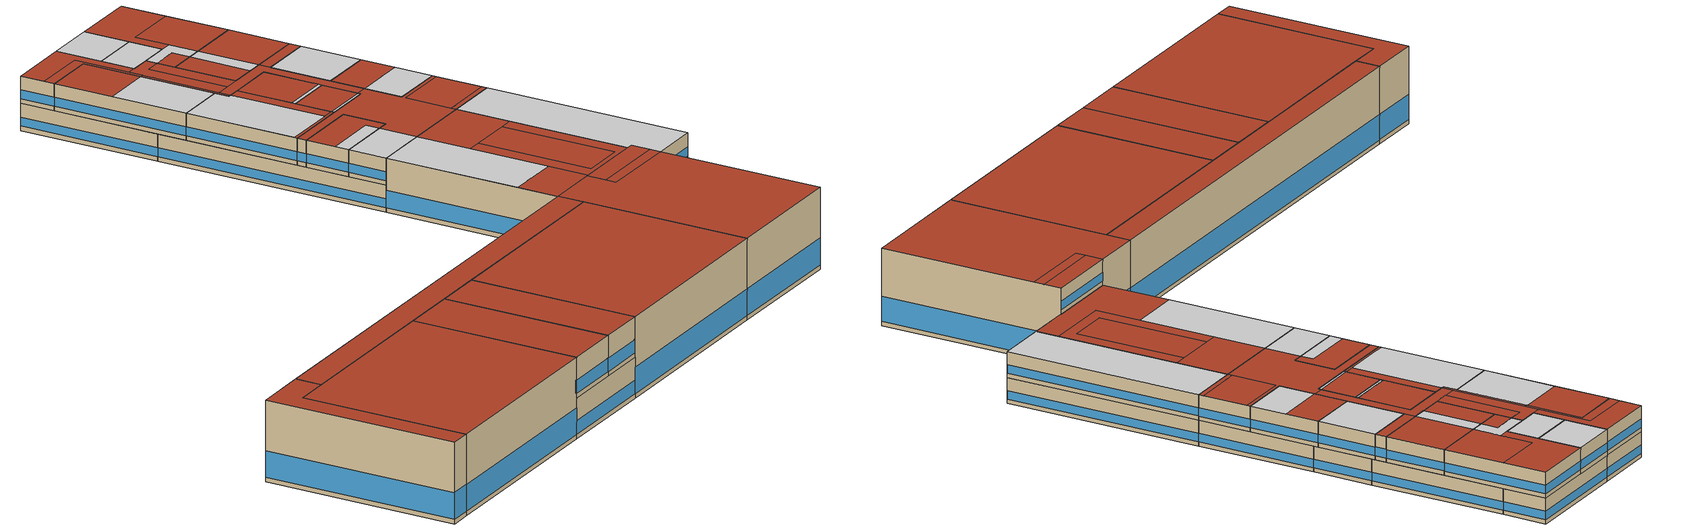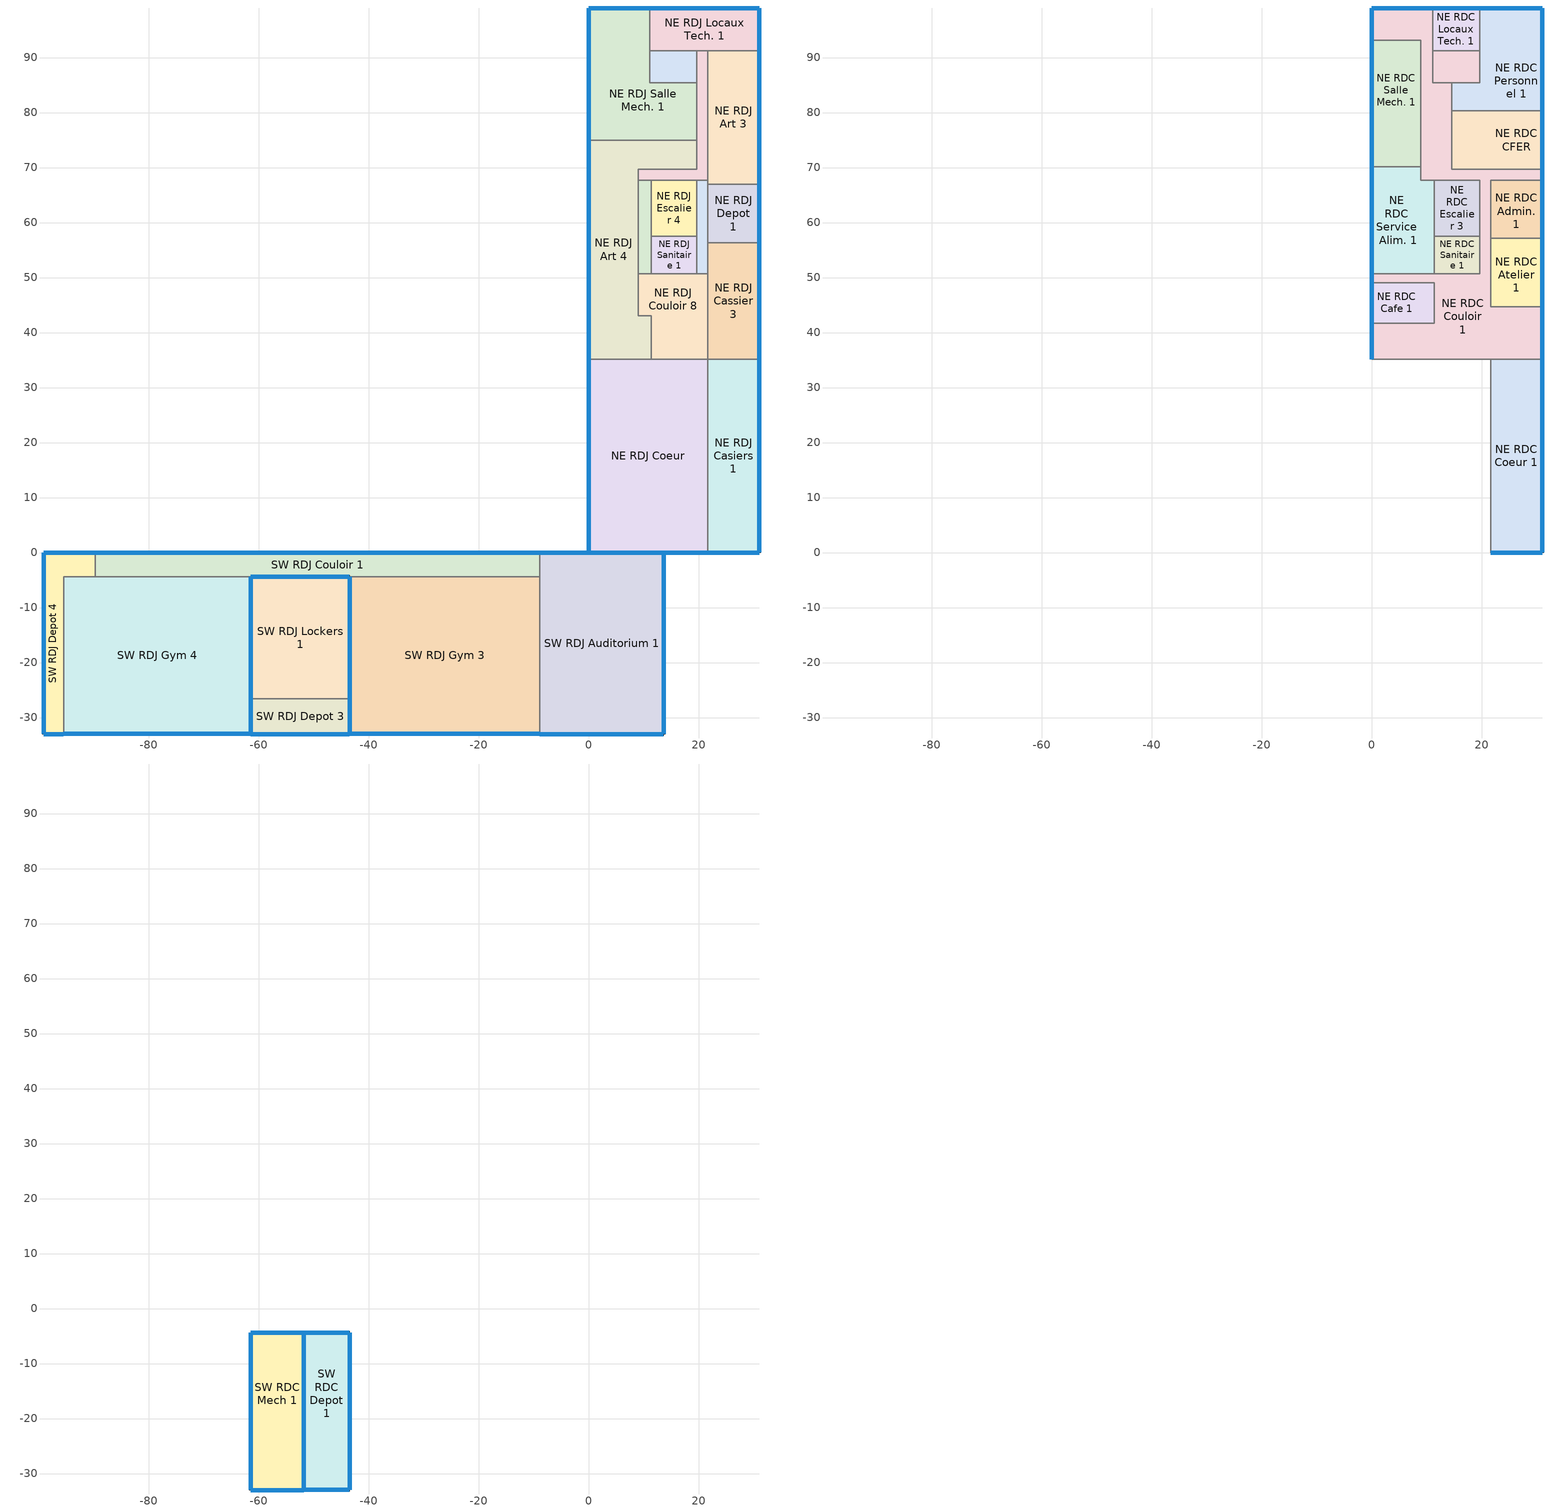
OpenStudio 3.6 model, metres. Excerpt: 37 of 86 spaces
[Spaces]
NE RDJ Couloir 8
 floor ground: 21.6,50.68 21.6,35.15 11.4,35.15 11.4,43.05 9,43.05 9,50.68 z0
 wall to NE RDJ Cassier 3: 21.6,35.15 21.6,50.68 z0:4.5
 wall to NE RDJ Coeur: 11.4,35.15 21.6,35.15 z0:4.5
 wall to NE RDJ Art 4: 9,50.68 9,43.05 11.4,43.05 11.4,35.15 z0:4.5
 wall to NE RDJ Couloir 7: 11.4,50.68 9,50.68 z0:4.5
 wall to NE RDJ Sanitaire 1: 19.6,50.68 11.4,50.68 z0:4.5
 wall to NE RDJ Couloir 6: 21.6,50.68 19.6,50.68 z0:4.5
 ceiling adiabatic: 11.4,43.05 11.4,49.08 9,49.08 9,43.05 z4.5
 roof outside: 21.6,35.15 21.6,50.68 9,50.68 9,49.08 11.4,49.08 11.4,35.15 z4.5
NE RDJ Couloir 7
 floor ground: 11.4,67.65 11.4,50.68 9,50.68 9,67.65 z0
 wall to NE RDJ Art 4: 9,67.65 9,50.68 z0:4.5
 wall to NE RDJ Couloir 5: 11.4,67.65 9,67.65 z0:4.5
 wall to NE RDJ Escalier 4: 11.4,57.48 11.4,67.65 z0:4.5
 wall to NE RDJ Sanitaire 1: 11.4,50.68 11.4,57.48 z0:4.5
 ceiling adiabatic: 11.4,50.68 11.4,67.65 9,67.65 9,50.68 z4.5
NE RDJ Couloir 6
 floor ground: 21.6,67.65 21.6,50.68 19.6,50.68 19.6,67.65 z0
 wall to NE RDJ Sanitaire 1: 19.6,57.48 19.6,50.68 z0:4.5
 wall to NE RDJ Escalier 4: 19.6,67.65 19.6,57.48 z0:4.5
 wall to NE RDJ Couloir 5: 21.6,67.65 19.6,67.65 z0:4.5
 wall to NE RDJ Art 3: 21.6,67 21.6,67.65 z0:4.5
 wall to NE RDJ Depot 1: 21.6,56.3 21.6,67 z0:4.5
 wall to NE RDJ Cassier 3: 21.6,50.68 21.6,56.3 z0:4.5
 ceiling adiabatic: 21.6,50.68 21.6,67.65 19.6,67.65 19.6,50.68 z4.5
NE RDJ Couloir 5
 floor ground: 21.6,91.2 21.6,67.65 9,67.65 9,69.65 19.65,69.65 19.65,91.2 z0
 wall to NE RDJ Art 4: 19.65,75 19.65,69.65 9,69.65 9,67.65 z0:4.5
 wall to NE RDJ Salle Mech. 1: 19.65,85.4 19.65,75 z0:4.5
 wall to NE RDJ Escalier 3: 19.65,91.2 19.65,85.4 z0:4.5
 wall to NE RDJ Locaux Tech. 1: 21.6,91.2 19.65,91.2 z0:4.5
 wall to NE RDJ Art 3: 21.6,67.65 21.6,91.2 z0:4.5
 wall to NE RDJ Escalier 4: 11.4,67.65 19.6,67.65 z0:4.5
 ceiling adiabatic: 21.6,80.3 21.6,91.2 19.65,91.2 19.65,80.3 z4.5
 roof outside: 21.6,69.67 21.6,80.3 19.65,80.3 19.65,69.67 z4.5; 21.6,67.65 21.6,69.67 19.65,69.67 19.65,69.65 9,69.65 9,67.65 z4.5
NE RDJ Sanitaire 1
 floor ground: 19.6,57.48 19.6,50.68 11.4,50.68 11.4,57.48 z0
 wall to NE RDJ Escalier 4: 19.6,57.48 11.4,57.48 z0:4.5
 ceiling adiabatic: 19.6,50.68 19.6,57.48 11.4,57.48 11.4,50.68 z4.5
NE RDJ Escalier 4
 floor ground: 19.6,67.65 19.6,57.48 11.4,57.48 11.4,67.65 z0
 ceiling adiabatic: 19.6,57.48 19.6,67.65 11.4,67.65 11.4,57.48 z4.5
NE RDJ Casiers 1
 floor ground: 31,35.15 31,0 21.6,0 21.6,35.15 z0
 wall outside: 21.6,0 31,0 31,35.15 z0:4.5
 wall to NE RDJ Cassier 3: 31,35.15 21.6,35.15 z0:4.5
 wall to NE RDJ Coeur: 21.6,35.15 21.6,0 z0:4.5
 window: 31,0.03 31,35.12 / 21.63,0 30.97,0 z0.76:2.23
 ceiling adiabatic: 31,0 31,35.15 21.6,35.15 21.6,0 z4.5
NE RDJ Art 4
 floor ground: 19.65,75 19.65,69.65 9,69.65 9,43.05 11.4,43.05 11.4,35.15 0,35.15 0,75 z0
 wall outside: 0,75 0,35.15 z0:4.5
 wall to NE RDJ Coeur: 0,35.15 11.4,35.15 z0:4.5
 wall to NE RDJ Salle Mech. 1: 19.65,75 0,75 z0:4.5
 window: 0,74.97 0,35.18 z0.76:2.23
 ceiling adiabatic: 19.65,69.67 19.65,75 14.55,75 14.55,69.67 z4.5
 roof outside: 9,50.68 9,67.65 8.86,67.65 8.86,70.1 0,70.1 0,50.68 z4.5; 9,67.65 9,69.65 19.65,69.65 19.65,69.67 14.55,69.67 14.55,75 8.86,75 8.86,67.65 z4.5; 11.4,41.68 11.4,43.05 9,43.05 9,49.08 0,49.08 0,41.68 z4.5; 11.4,35.15 11.4,41.68 0,41.68 0,35.15 z4.5; 9,49.08 9,50.68 0,50.68 0,49.08 z4.5; 8.86,70.1 8.86,75 0,75 0,70.1 z4.5
NE RDJ Cassier 3
 floor ground: 31,56.3 31,35.15 21.6,35.15 21.6,56.3 z0
 wall outside: 31,35.15 31,56.3 z0:4.5
 wall to NE RDJ Depot 1: 31,56.3 21.6,56.3 z0:4.5
 window: 31,35.18 31,56.27 z0.76:2.23
 ceiling adiabatic: 31,35.15 31,44.68 21.6,44.68 21.6,35.15 z4.5
 roof outside: 31,44.68 31,56.3 21.6,56.3 21.6,44.68 z4.5
NE RDJ Depot 1
 floor ground: 31,67 31,56.3 21.6,56.3 21.6,67 z0
 wall outside: 31,56.3 31,67 z0:4.5
 wall to NE RDJ Art 3: 31,67 21.6,67 z0:4.5
 window: 31,56.33 31,66.97 z0.76:2.23
 ceiling adiabatic: 31,57.13 31,67 21.6,67 21.6,57.13 z4.5
 roof outside: 31,56.3 31,57.13 21.6,57.13 21.6,56.3 z4.5
NE RDJ Art 3
 floor ground: 31,91.2 31,67 21.6,67 21.6,91.2 z0
 wall outside: 31,67 31,91.2 z0:4.5
 wall to NE RDJ Locaux Tech. 1: 31,91.2 21.6,91.2 z0:4.5
 window: 31,67.03 31,91.17 z0.76:2.23
 ceiling adiabatic: 31,80.3 31,91.2 21.6,91.2 21.6,80.3 z4.5
 roof outside: 31,69.67 31,80.3 21.6,80.3 21.6,69.67 z4.5; 31,67 31,67.65 21.6,67.65 21.6,67 z4.5; 31,67.65 31,69.67 21.6,69.67 21.6,67.65 z4.5
NE RDJ Salle Mech. 1
 floor ground: 11.05,99 11.05,85.4 19.65,85.4 19.65,75 0,75 0,99 z0
 wall outside: 11.05,99 0,99 0,75 z0:4.5
 wall to NE RDJ Escalier 3: 19.65,85.4 11.05,85.4 11.05,91.2 z0:4.5
 wall to NE RDJ Locaux Tech. 1: 11.05,91.2 11.05,99 z0:4.5
 window: 0,98.97 0,75.03 / 11.02,99 0.03,99 z0.76:2.23
 ceiling adiabatic: 19.65,80.3 19.65,85.4 14.55,85.4 14.55,80.3 z4.5
 roof outside: 19.65,75 19.65,80.3 14.55,80.3 14.55,75 z4.5; 14.55,75 14.55,85.4 11.05,85.4 11.05,99 0,99 0,93.1 8.86,93.1 8.86,75 z4.5; 8.86,75 8.86,93.1 0,93.1 0,75 z4.5
NE RDJ Escalier 3
 floor ground: 19.65,91.2 19.65,85.4 11.05,85.4 11.05,91.2 z0
 wall to NE RDJ Locaux Tech. 1: 19.65,91.2 11.05,91.2 z0:4.5
 ceiling adiabatic: 19.65,85.4 19.65,91.2 11.05,91.2 11.05,85.4 z4.5
NE RDJ Locaux Tech. 1
 floor ground: 31,99 31,91.2 11.05,91.2 11.05,99 z0
 wall outside: 31,91.2 31,99 11.05,99 z0:4.5
 window: 30.97,99 11.08,99 / 31,91.23 31,98.97 z0.76:2.23
 ceiling adiabatic: 31,91.2 31,99 19.65,99 19.65,91.2 z4.5
 roof outside: 19.65,91.2 19.65,99 11.05,99 11.05,91.2 z4.5
NE RDJ Coeur
 floor ground: 21.6,35.15 21.6,0 0,0 0,35.15 z0
 wall outside: 13.6,0 21.6,0 / 0,35.15 0,0 z0:9
 wall to NE RDC Couloir 1: 21.6,35.15 0,35.15 z4.5:9
 wall to NE RDC Coeur 1: 21.6,0 21.6,35.15 z4.5:9
 wall adiabatic: 0,0 13.6,0 z0:9
 window: 13.63,0 21.57,0 z0.76:3.71; 0,35.12 0,0.03 z0.76:3.69
 ceiling adiabatic: 9.4,12.2 9.4,35.15 0,35.15 0,12.2 z9
 roof outside: 21.6,4 21.6,25.77 19.2,25.77 19.2,6 11.8,6 11.8,25.77 9.4,25.77 9.4,4 z9; 21.6,0 21.6,4 9.4,4 9.4,12.2 0,12.2 0,0 z9; 19.2,6 19.2,25.77 11.8,25.77 11.8,6 z9; 21.6,25.77 21.6,35.15 9.4,35.15 9.4,25.77 z9
SW RDJ Depot 4
 floor ground: -89.76,0 -89.76,-4.4 -95.5,-4.4 -95.5,-33 -99.1,-33 -99.1,0 z0
 wall outside: -89.76,0 -99.1,0 -99.1,-33 -95.5,-33 z0:13.5
 wall to SW RDJ Couloir 1: -89.76,-4.4 -89.76,0 z0:13.5
 wall to SW RDJ Gym 4: -95.5,-33 -95.5,-4.4 -89.76,-4.4 z0:6.75; -95.5,-33 -95.5,-4.4 -89.76,-4.4 z6.75:13.5
 window: -99.07,-33 -95.53,-33 z0.76:5.21; -99.1,-0.03 -99.1,-32.97 z0.76:5.16; -89.79,0 -99.07,0 z0.76:5.17
 roof outside: -95.5,-33 -95.5,-4.4 -89.76,-4.4 -89.76,0 -99.1,0 -99.1,-33 z13.5
SW RDJ Gym 4
 floor ground: -61.5,-4.4 -61.5,-33 -95.5,-33 -95.5,-4.4 z0
 wall outside: -95.5,-33 -61.5,-33 z0:13.5; -61.5,-33 -61.5,-4.4 z6.75:13.5
 wall to SW RDJ Couloir 1: -61.5,-4.4 -89.76,-4.4 z0:6.75; -61.5,-4.4 -89.76,-4.4 z6.75:13.5
 wall to SW RDJ Lockers 1: -61.5,-26.6 -61.5,-4.4 z0:6.75
 wall to SW RDJ Depot 3: -61.5,-33 -61.5,-26.6 z0:6.75
 window: -95.47,-33 -61.53,-33 z0.76:5.16; -61.5,-32.97 -61.5,-4.43 z7.51:9.71
 roof outside: -61.5,-33 -61.5,-4.4 -95.5,-4.4 -95.5,-33 z13.5
SW RDJ Depot 3
 floor ground: -43.5,-26.6 -43.5,-33 -61.5,-33 -61.5,-26.6 z0
 wall outside: -61.5,-33 -43.5,-33 z0:6.75
 wall to SW RDJ Gym 3: -43.5,-33 -43.5,-26.6 z0:6.75
 wall to SW RDJ Lockers 1: -43.5,-26.6 -61.5,-26.6 z0:6.75
 window: -61.47,-33 -43.53,-33 z0.76:2.96
 ceiling adiabatic: -43.5,-33 -43.5,-26.6 -51.84,-26.6 -51.84,-33 z6.75
 roof outside: -51.84,-33 -51.84,-26.6 -61.5,-26.6 -61.5,-33 z6.75
SW RDJ Gym 3
 floor ground: -8.9,-4.4 -8.9,-33 -43.5,-33 -43.5,-4.4 z0
 wall outside: -43.5,-33 -8.9,-33 z0:13.5; -43.5,-4.4 -43.5,-33 z6.75:13.5
 wall to SW RDJ Auditorium 1: -8.9,-33 -8.9,-4.4 z0:6.75; -8.9,-33 -8.9,-4.4 z6.75:13.5
 wall to SW RDJ Lockers 1: -43.5,-4.4 -43.5,-26.6 z0:6.75
 wall to SW RDJ Couloir 1: -8.9,-4.4 -43.5,-4.4 z0:6.75; -8.9,-4.4 -43.5,-4.4 z6.75:13.5
 window: -43.47,-33 -8.93,-33 z0.76:5.16; -43.5,-4.43 -43.5,-32.97 z7.51:9.71
 roof outside: -8.9,-33 -8.9,-4.4 -43.5,-4.4 -43.5,-33 z13.5
SW RDJ Auditorium 1
 floor ground: 13.6,0 13.6,-33 -8.9,-33 -8.9,0 z0
 wall outside: 0,0 -8.9,0 / -8.9,-33 13.6,-33 13.6,0 z0:13.5; 13.6,0 0,0 z9:13.5
 wall to SW RDJ Couloir 1: -8.9,0 -8.9,-4.4 z0:6.75; -8.9,0 -8.9,-4.4 z6.75:13.5
 wall adiabatic: 13.6,0 0,0 z0:9
 window: -0.03,0 -8.87,0 z0.76:5.17; 13.6,-32.97 13.6,-0.03 / -8.87,-33 13.57,-33 z0.76:5.16; 13.57,0 0.03,0 z9.76:11.23
 roof outside: 13.6,-3.2 13.6,0 0,0 0,-3.2 z13.5; 13.6,-5 13.6,-3.2 0,-3.2 0,-5 z13.5; 13.6,-33 13.6,-5 0,-5 0,0 -8.9,0 -8.9,-33 z13.5
SW RDJ Lockers 1
 floor ground: -43.5,-4.4 -43.5,-26.6 -61.5,-26.6 -61.5,-4.4 z0
 wall to SW RDJ Couloir 1: -43.5,-4.4 -61.5,-4.4 z0:6.75
 ceiling adiabatic: -43.5,-26.6 -43.5,-4.4 -51.84,-4.4 -51.84,-26.6 z6.75
 roof outside: -51.84,-26.6 -51.84,-4.4 -61.5,-4.4 -61.5,-26.6 z6.75
SW RDJ Couloir 1
 floor ground: -8.9,0 -8.9,-4.4 -89.76,-4.4 -89.76,0 z0
 wall outside: -8.9,0 -89.76,0 z0:13.5; -61.5,-4.4 -51.84,-4.4 -43.5,-4.4 z6.75:13.5
 window: -8.93,0 -89.73,0 z0.76:5.15; -51.81,-4.4 -43.53,-4.4 / -61.47,-4.4 -51.87,-4.4 z7.51:9.72
 roof outside: -8.9,-4.4 -8.9,0 -89.76,0 -89.76,-4.4 z13.5
NE RDC Coeur 1
 floor adiabatic: 31,35.15 31,0 21.6,0 21.6,35.15 z4.5
 wall outside: 21.6,0 31,0 31,35.15 z4.5:9
 wall to NE RDC Couloir 1: 31,35.15 21.6,35.15 z4.5:9
 window: 31,0.03 31,35.12 / 21.63,0 30.97,0 z5.26:6.73
 ceiling adiabatic: 31,0 31,35.15 21.6,35.15 21.6,0 z9
NE RDC Couloir 1
 floor adiabatic: 21.6,50.68 21.6,35.15 11.4,35.15 11.4,49.08 9,49.08 9,50.68 z4.5; 14.55,75 14.55,69.67 19.65,69.67 19.65,69.65 9,69.65 9,67.65 8.86,67.65 8.86,75 z4.5; 9,50.68 9,49.08 0,49.08 0,50.68 z4.5; 11.4,41.68 11.4,35.15 0,35.15 0,41.68 z4.5; 31,44.68 31,35.15 21.6,35.15 21.6,44.68 z4.5; 11.05,99 11.05,85.4 14.55,85.4 14.55,75 8.86,75 8.86,93.1 0,93.1 0,99 z4.5; 21.6,69.67 21.6,67.65 9,67.65 9,69.65 19.65,69.65 19.65,69.67 z4.5; 21.6,67.65 21.6,50.68 19.6,50.68 19.6,67.65 z4.5; 31,69.67 31,67.65 21.6,67.65 21.6,69.67 z4.5
 wall outside: 0,41.68 0,35.15 / 0,50.68 0,49.08 / 11.05,99 0,99 0,93.1 / 31,67.65 31,69.67 / 31,35.15 31,44.68 z4.5:9
 wall to NE RDC Cafe 1: 0,49.08 11.4,49.08 11.4,41.68 0,41.68 z4.5:9
 wall to NE RDC Service Alim. 1: 11.4,50.68 0,50.68 / 8.86,70.1 8.86,67.65 11.4,67.65 z4.5:9
 wall to NE RDC Sanitaire 1: 19.6,57.48 19.6,50.68 11.4,50.68 z4.5:9
 wall to NE RDC Escalier 3: 11.4,67.65 19.6,67.65 19.6,57.48 z4.5:9
 wall to NE RDC Salle Mech. 1: 0,93.1 8.86,93.1 8.86,70.1 z4.5:9
 wall to NE RDC Locaux Tech. 1: 11.05,91.2 11.05,99 z4.5:9
 wall to NE RDC Escalier 1: 14.55,85.4 11.05,85.4 11.05,91.2 z4.5:9
 wall to NE RDC Personnel 1: 14.55,80.3 14.55,85.4 z4.5:9
 wall to NE RDC CFER: 31,69.67 14.55,69.67 14.55,80.3 z4.5:9
 wall to NE RDC Admin. 1: 21.6,57.13 21.6,67.65 31,67.65 z4.5:9
 wall to NE RDC Atelier 1: 31,44.68 21.6,44.68 21.6,57.13 z4.5:9
 window: 0,41.65 0,35.18 / 0,98.97 0,93.13 z5.26:6.74; 0,50.65 0,49.11 z5.26:6.77; 11.02,99 0.03,99 / 31,35.18 31,44.65 z5.26:6.73; 31,67.68 31,69.64 z5.26:6.76
 ceiling adiabatic: 9.4,35.15 9.4,41.68 0,41.68 0,35.15 z9
 roof outside: 11.9,69.65 11.9,83.4 14.55,83.4 14.55,85.4 9.4,85.4 9.4,69.65 z9; 21.6,69.65 21.6,69.67 19.1,69.67 19.1,69.65 z9; 9.4,67.65 9.4,83 8.86,83 8.86,67.65 z9; 31,35.15 31,36 21.6,36 21.6,35.15 z9; 9.4,83 9.4,94.9 0,94.9 0,93.1 8.86,93.1 8.86,83 z9; 11.05,85.4 11.05,99 0,99 0,94.9 9.4,94.9 9.4,85.4 z9; 21.6,35.15 21.6,44 31,44 31,44.68 21.6,44.68 21.6,51.2 19.6,51.2 19.6,50.68 0,50.68 0,49.08 11.4,49.08 11.4,41.68 9.4,41.68 9.4,35.15 z9; 21.6,51.2 21.6,69.65 9.4,69.65 9.4,67.65 19.6,67.65 19.6,51.2 z9; 31,36 31,44 21.6,44 21.6,36 z9; 19.1,69.65 19.1,69.67 14.55,69.67 14.55,83.4 11.9,83.4 11.9,69.65 z9; 31,67.65 31,69.67 21.6,69.67 21.6,67.65 z9
NE RDC Cafe 1
 floor adiabatic: 11.4,49.08 11.4,43.05 9,43.05 9,49.08 z4.5; 9,49.08 9,43.05 11.4,43.05 11.4,41.68 0,41.68 0,49.08 z4.5
 wall outside: 0,49.08 0,41.68 z4.5:9
 window: 0,49.05 0,41.71 z5.26:6.73
 ceiling adiabatic: 9.4,41.68 9.4,44 0,44 0,41.68 z9
 roof outside: 11.4,41.68 11.4,49.08 0,49.08 0,44 9.4,44 9.4,41.68 z9
NE RDC Atelier 1
 floor adiabatic: 31,57.13 31,56.3 21.6,56.3 21.6,57.13 z4.5; 31,56.3 31,44.68 21.6,44.68 21.6,56.3 z4.5
 wall outside: 31,44.68 31,57.13 z4.5:9
 wall to NE RDC Admin. 1: 31,57.13 21.6,57.13 z4.5:9
 window: 31,44.71 31,57.1 z5.26:6.73
 ceiling adiabatic: 31,44.68 31,51.2 21.6,51.2 21.6,44.68 z9
 roof outside: 31,51.2 31,57.13 21.6,57.13 21.6,51.2 z9
NE RDC Service Alim. 1
 floor adiabatic: 8.86,70.1 8.86,67.65 9,67.65 9,50.68 0,50.68 0,70.1 z4.5; 11.4,67.65 11.4,50.68 9,50.68 9,67.65 z4.5
 wall outside: 0,70.1 0,50.68 z4.5:9
 wall to NE RDC Escalier 3: 11.4,57.48 11.4,67.65 z4.5:9
 wall to NE RDC Sanitaire 1: 11.4,50.68 11.4,57.48 z4.5:9
 wall to NE RDC Salle Mech. 1: 8.86,70.1 0,70.1 z4.5:9
 window: 0,70.07 0,50.71 z5.26:6.73
 ceiling adiabatic: 9.4,51.2 9.4,67.65 8.86,67.65 8.86,70.1 0,70.1 0,51.2 z9
 roof outside: 11.4,50.68 11.4,51.2 0,51.2 0,50.68 z9; 11.4,51.2 11.4,67.65 9.4,67.65 9.4,51.2 z9
NE RDC Sanitaire 1
 floor adiabatic: 19.6,57.48 19.6,50.68 11.4,50.68 11.4,57.48 z4.5
 wall to NE RDC Escalier 3: 19.6,57.48 11.4,57.48 z4.5:9
 ceiling adiabatic: 19.6,50.68 19.6,51.2 11.4,51.2 11.4,50.68 z9
 roof outside: 19.6,51.2 19.6,57.48 11.4,57.48 11.4,51.2 z9
NE RDC Admin. 1
 floor adiabatic: 31,67 31,57.13 21.6,57.13 21.6,67 z4.5; 31,67.65 31,67 21.6,67 21.6,67.65 z4.5
 wall outside: 31,57.13 31,67.65 z4.5:9
 window: 31,57.16 31,67.62 z5.26:6.73
 ceiling adiabatic: 31,57.13 31,67.65 21.6,67.65 21.6,57.13 z9
NE RDC Escalier 3
 floor adiabatic: 19.6,67.65 19.6,57.48 11.4,57.48 11.4,67.65 z4.5
 ceiling adiabatic: 19.6,57.48 19.6,58 11.4,58 11.4,57.48 z9
 roof outside: 19.6,58 19.6,67.65 11.4,67.65 11.4,58 z9
NE RDC CFER
 floor adiabatic: 19.65,75 19.65,69.67 14.55,69.67 14.55,75 z4.5; 21.6,80.3 21.6,69.67 19.65,69.67 19.65,80.3 z4.5; 19.65,80.3 19.65,75 14.55,75 14.55,80.3 z4.5; 31,80.3 31,69.67 21.6,69.67 21.6,80.3 z4.5
 wall outside: 31,69.67 31,80.3 z4.5:9
 wall to NE RDC Personnel 1: 31,80.3 14.55,80.3 z4.5:9
 window: 31,69.7 31,80.27 z5.26:6.73
 ceiling adiabatic: 21.6,69.67 21.6,80.3 19.1,80.3 19.1,69.67 z9
 roof outside: 19.1,69.67 19.1,80.3 14.55,80.3 14.55,69.67 z9; 31,69.67 31,80.3 21.6,80.3 21.6,69.67 z9
NE RDC Salle Mech. 1
 floor adiabatic: 8.86,75 8.86,70.1 0,70.1 0,75 z4.5; 8.86,93.1 8.86,75 0,75 0,93.1 z4.5
 wall outside: 0,93.1 0,70.1 z4.5:9
 window: 0,93.07 0,70.13 z5.26:6.73
 ceiling adiabatic: 8.86,70.1 8.86,83 0,83 0,70.1 z9
 roof outside: 8.86,83 8.86,93.1 0,93.1 0,83 z9
NE RDC Personnel 1
 floor adiabatic: 21.6,91.2 21.6,80.3 19.65,80.3 19.65,91.2 z4.5; 19.65,85.4 19.65,80.3 14.55,80.3 14.55,85.4 z4.5; 31,99 31,91.2 19.65,91.2 19.65,99 z4.5; 31,91.2 31,80.3 21.6,80.3 21.6,91.2 z4.5
 wall outside: 31,80.3 31,99 19.65,99 z4.5:9
 wall to NE RDC Escalier 1: 19.65,91.2 19.65,85.4 14.55,85.4 z4.5:9
 wall to NE RDC Locaux Tech. 1: 19.65,99 19.65,91.2 z4.5:9
 window: 30.97,99 19.68,99 / 31,80.33 31,98.97 z5.26:6.73
 ceiling adiabatic: 21.6,80.3 21.6,85.4 14.55,85.4 14.55,83.4 19.1,83.4 19.1,80.3 z9
 roof outside: 19.1,80.3 19.1,83.4 14.55,83.4 14.55,80.3 z9; 31,80.3 31,91.2 21.6,91.2 21.6,80.3 z9; 21.6,85.4 21.6,91.2 31,91.2 31,99 19.65,99 19.65,85.4 z9
NE RDC Escalier 1
 floor adiabatic: 19.65,91.2 19.65,85.4 11.05,85.4 11.05,91.2 z4.5
 wall to NE RDC Locaux Tech. 1: 19.65,91.2 11.05,91.2 z4.5:9
 ceiling adiabatic: 19.65,85.4 19.65,91.2 11.05,91.2 11.05,85.4 z9
NE RDC Locaux Tech. 1
 floor adiabatic: 19.65,99 19.65,91.2 11.05,91.2 11.05,99 z4.5
 wall outside: 19.65,99 11.05,99 z4.5:9
 window: 19.62,99 11.08,99 z5.26:6.73
 ceiling adiabatic: 19.65,91.2 19.65,99 11.05,99 11.05,91.2 z9
SW RDC Mech 1
 floor adiabatic: -51.84,-4.4 -51.84,-26.6 -61.5,-26.6 -61.5,-4.4 z6.75; -51.84,-26.6 -51.84,-33 -61.5,-33 -61.5,-26.6 z6.75
 wall outside: -61.5,-33 -51.84,-33 -51.84,-4.4 -61.5,-4.4 -61.5,-33 z6.75:13.5
 window: -61.47,-33 -51.87,-33 / -51.87,-4.4 -61.47,-4.4 z7.51:9.72; -61.5,-4.43 -61.5,-32.97 / -51.84,-32.97 -51.84,-4.43 z7.51:9.71
 roof outside: -51.84,-33 -51.84,-4.4 -61.5,-4.4 -61.5,-33 z13.5
SW RDC Depot 1
 floor adiabatic: -43.5,-4.4 -43.5,-26.6 -51.84,-26.6 -51.84,-4.4 z6.75; -43.5,-26.6 -43.5,-33 -51.84,-33 -51.84,-26.6 z6.75
 wall outside: -43.5,-4.4 -51.84,-4.4 -51.84,-33 -43.5,-33 -43.5,-4.4 z6.75:13.5
 window: -43.53,-4.4 -51.81,-4.4 / -51.81,-33 -43.53,-33 z7.51:9.72; -43.5,-32.97 -43.5,-4.43 / -51.84,-4.43 -51.84,-32.97 z7.51:9.71
 roof outside: -43.5,-33 -43.5,-4.4 -51.84,-4.4 -51.84,-33 z13.5
[Building]
Building 1: North Axis {deg}=44.6; Standards Number of Stories=4; Standards Number of Above Ground Stories=4; Standards Template=NECB2011; Standards Building Type=SecondarySchool
[Site]
Quebec-Lesage Intl AP: Latitude {deg}=46.791; Longitude {deg}=-71.383; Time Zone {hr}=-5; Elevation {m}=74.4
[ClimateZones]
Climate Zone Institution Name 1=ASHRAE; Climate Zone Document Name 1=ANSI/ASHRAE Standard 169; Climate Zone Document Year 1=2006; Climate Zone Institution Name 2=CEC; Climate Zone Document Name 2=California Climate Zone Descriptions; Climate Zone Document Year 2=1995
[Site:WaterMainsTemperature]
Calculation Method=Correlation; Annual Average Outdoor Air Temperature {C}=5.41667; Maximum Difference In Monthly Average Outdoor Air Temperatures {deltaC}=29.9
[SizingPeriod:DesignDay] Barometric Pressure {Pa}=100434; Rain Indicator=No; Snow Indicator=No; Day of Month=21; Daylight Saving Time Indicator=No; Humidity Condition Type=Wetbulb; Dry-Bulb Temperature Range Modifier Type=DefaultMultipliers
Name | Maximum Dry-Bulb Temperature {C} | Daily Dry-Bulb Temperature Range {deltaC} | Wind Speed {m/s} | Wind Direction {deg} | Month | Day Type | Wetbulb or DewPoint at Maximum Dry-Bulb {C} | Solar Model Indicator | ASHRAE Clear Sky Optical Depth for Beam Irradiance | ASHRAE Clear Sky Optical Depth for Diffuse Irradiance | Sky Clearness
Quebec-Lesage Intl AP Ann Clg .4% Condns DB=>MWB | 28.7 | 10.2 | 4.6 | 240 | 7 | SummerDesignDay | 20.8 | ASHRAETau | 0.414 | 2.28
Quebec-Lesage Intl AP Ann Htg 99.6% Condns DB | -24.5 | 0 | 3 | 250 | 1 | WinterDesignDay | -24.5 | ASHRAEClearSky |  |  | 0
[Site:GroundTemperature:BuildingSurface]
19.527, 19.502, 19.536, 19.598, 20.002, 21.64, 22.225, 22.375, 21.449, 20.121, 19.802, 19.633
[DesignSpecification:OutdoorAir] Outdoor Air Method=Sum
Name | Outdoor Air Flow per Person {m3/s-person} | Outdoor Air Flow per Floor Area {m3/s-m2}
Space Function Audience - auditorium Ventilation | 0.0571519
Space Function Classroom/lecture/training Ventilation | 0.0285682
Space Function Corr. >= 2.4m wide-sch-D Ventilation; Space Function Electrical/Mechanical-sch-D Ventilation; Space Function Stairway-sch-D Ventilation |  | 0.000254
Space Function Dining - other Ventilation | 0.0711223
Space Function Gym - fitness Ventilation | 0.0444515
Space Function Lab - classrooms Ventilation | 0.0761206
Space Function Locker room-sch-D Ventilation |  | 0.00254
Space Function Office - enclosed Ventilation | 0.0142092
Space Function Storage area Ventilation |  | 0.000762
Space Function Washroom-sch-D Ventilation | 0.228362
[ShadingControl]
Shading Control 1: Shading Type=InteriorBlind; Multiple Surface Control Type=Sequential
[BuildingStory] Nominal Z Coordinate {m}=0; Nominal Floor to Floor Height {m}=4.5
Building Story 1; Building Story 2
[Space] Volume {m3}=Autocalculate
Name | Space Type | Building Story | Thermal Zone
NE RDJ Couloir 8 | Space Function Corr. >= 2.4m wide-sch-D | Building Story 1 | WILD_ST=Corr. >= 2.4m wide-sch-D_FL=Building Story 1_SCH=D 4
NE RDJ Couloir 7; NE RDJ Couloir 6 | Space Function Corr. >= 2.4m wide-sch-D | Building Story 1 | WILD_ST=Corr. >= 2.4m wide-sch-D_FL=Building Story 1_SCH=D 6
NE RDJ Couloir 5 | Space Function Corr. >= 2.4m wide-sch-D | Building Story 1 | WILD_ST=Corr. >= 2.4m wide-sch-D_FL=Building Story 1_SCH=D 5
NE RDJ Sanitaire 1 | Space Function Washroom-sch-D | Building Story 1 | WET_ST=Washroom-sch-D_FL=Building Story 1_SCHD 1
NE RDJ Escalier 4 | Space Function Stairway-sch-D | Building Story 1 | WILD_ST=Stairway-sch-D_FL=Building Story 1_SCH=D 2
NE RDJ Casiers 1 | Space Function Locker room-sch-D | Building Story 1 | WET_ST=Locker room-sch-D_FL=Building Story 1_SCHD 1
NE RDJ Art 4 | Space Function Classroom/lecture/training | Building Story 1 | ALL_ST=Classroom/lecture/training_FL=Building Story 1_SCH=D 1
NE RDJ Cassier 3 | Space Function Locker room-sch-D | Building Story 1 | WET_ST=Locker room-sch-D_FL=Building Story 1_SCHD 2
NE RDJ Depot 1 | Space Function Storage area | Building Story 1 | ALL_ST=Storage area_FL=Building Story 1_SCH=E
NE RDJ Art 3 | Space Function Classroom/lecture/training | Building Story 1 | ALL_ST=Classroom/lecture/training_FL=Building Story 1_SCH=D 3
NE RDJ Salle Mech. 1 | Space Function Electrical/Mechanical-sch-D | Building Story 1 | WILD_ST=Electrical/Mechanical-sch-D_FL=Building Story 1_SCH=D 1
NE RDJ Escalier 3 | Space Function Stairway-sch-D | Building Story 1 | WILD_ST=Stairway-sch-D_FL=Building Story 1_SCH=D
NE RDJ Locaux Tech. 1 | Space Function Classroom/lecture/training | Building Story 1 | ALL_ST=Classroom/lecture/training_FL=Building Story 1_SCH=D 2
NE RDJ Coeur | Space Function Corr. >= 2.4m wide-sch-D | Building Story 1 | WILD_ST=Corr. >= 2.4m wide-sch-D_FL=Building Story 1_SCH=D 3
NE RDC Coeur 1 | Space Function Corr. >= 2.4m wide-sch-D | Building Story 1 | WILD_ST=Corr. >= 2.4m wide-sch-D_FL=Building Story 1_SCH=D 2
NE RDC Couloir 1 | Space Function Corr. >= 2.4m wide-sch-D | Building Story 1 | WILD_ST=Corr. >= 2.4m wide-sch-D_FL=Building Story 1_SCH=D 1
NE RDC Cafe 1 | Space Function Dining - other | Building Story 1 | ALL_ST=Dining - other_FL=Building Story 1_SCH=B 1
NE RDC Atelier 1 | Space Function Lab - classrooms | Building Story 1 | ALL_ST=Lab - classrooms_FL=Building Story 1_SCH=D
NE RDC Service Alim. 1 | Space Function Dining - other | Building Story 1 | ALL_ST=Dining - other_FL=Building Story 1_SCH=B
NE RDC Sanitaire 1 | Space Function Washroom-sch-D | Building Story 1 | WET_ST=Washroom-sch-D_FL=Building Story 1_SCHD
NE RDC Admin. 1 | Space Function Office - enclosed | Building Story 1 | ALL_ST=Office - enclosed_FL=Building Story 1_SCH=A 1
NE RDC Escalier 3 | Space Function Stairway-sch-D | Building Story 1 | WILD_ST=Stairway-sch-D_FL=Building Story 1_SCH=D 3
NE RDC CFER | Space Function Classroom/lecture/training | Building Story 1 | ALL_ST=Classroom/lecture/training_FL=Building Story 1_SCH=D
NE RDC Salle Mech. 1 | Space Function Electrical/Mechanical-sch-D | Building Story 1 | WILD_ST=Electrical/Mechanical-sch-D_FL=Building Story 1_SCH=D
NE RDC Personnel 1 | Space Function Office - enclosed | Building Story 1 | ALL_ST=Office - enclosed_FL=Building Story 1_SCH=A
NE RDC Escalier 1 | Space Function Stairway-sch-D | Building Story 1 | WILD_ST=Stairway-sch-D_FL=Building Story 1_SCH=D 1
NE RDC Locaux Tech. 1 | Space Function Classroom/lecture/training | Building Story 1 | ALL_ST=Classroom/lecture/training_FL=Building Story 1_SCH=D 4
SW RDJ Depot 4 | Space Function Storage area | Building Story 1 | ALL_ST=Storage area_FL=Building Story 1_SCH=E 2
SW RDJ Gym 4 | Space Function Gym - fitness | Building Story 1 | ALL_ST=Gym - fitness_FL=Building Story 1_SCH=B 1
SW RDJ Depot 3 | Space Function Storage area | Building Story 1 | ALL_ST=Storage area_FL=Building Story 1_SCH=E 1
SW RDJ Gym 3 | Space Function Gym - fitness | Building Story 1 | ALL_ST=Gym - fitness_FL=Building Story 1_SCH=B
SW RDJ Auditorium 1 | Space Function Audience - auditorium | Building Story 1 | ALL_ST=Audience - auditorium_FL=Building Story 1_SCH=C
SW RDJ Lockers 1 | Space Function Locker room-sch-D | Building Story 1 | WET_ST=Locker room-sch-D_FL=Building Story 1_SCHD
SW RDJ Couloir 1 | Space Function Corr. >= 2.4m wide-sch-D | Building Story 1 | WILD_ST=Corr. >= 2.4m wide-sch-D_FL=Building Story 1_SCH=D
SW RDC Mech 1 | Space Function Electrical/Mechanical-sch-D | Building Story 2 | WILD_ST=Electrical/Mechanical-sch-D_FL=Building Story 2_SCH=D
SW RDC Depot 1 | Space Function Storage area | Building Story 2 | ALL_ST=Storage area_FL=Building Story 2_SCH=E
[SpaceType] Standards Building Type=Space Function
Name | Design Specification Outdoor Air Object | Standards Space Type
Space Function Classroom/lecture/training | Space Function Classroom/lecture/training Ventilation | Classroom/lecture/training
Space Function Corr. >= 2.4m wide-sch-D | Space Function Corr. >= 2.4m wide-sch-D Ventilation | Corr. >= 2.4m wide-sch-D
Space Function Electrical/Mechanical-sch-D | Space Function Electrical/Mechanical-sch-D Ventilation | Electrical/Mechanical-sch-D
Space Function Lab - classrooms | Space Function Lab - classrooms Ventilation | Lab - classrooms
Space Function Locker room-sch-D | Space Function Locker room-sch-D Ventilation | Locker room-sch-D
Space Function Office - enclosed | Space Function Office - enclosed Ventilation | Office - enclosed
Space Function Stairway-sch-D | Space Function Stairway-sch-D Ventilation | Stairway-sch-D
Space Function Storage area | Space Function Storage area Ventilation | Storage area
Space Function Washroom-sch-D | Space Function Washroom-sch-D Ventilation | Washroom-sch-D
Space Function Dining - other | Space Function Dining - other Ventilation | Dining - other
Space Function Gym - fitness | Space Function Gym - fitness Ventilation | Gym - fitness
Space Function Audience - auditorium | Space Function Audience - auditorium Ventilation | Audience - auditorium
[ThermostatSetpoint:DualSetpoint]
Space Function Locker room-sch-D Thermostat 7; Space Function Washroom-sch-D Thermostat 12; Space Function Washroom-sch-D Thermostat 13; Space Function Locker room-sch-D Thermostat 8; Space Function Locker room-sch-D Thermostat 9; Space Function Storage area Thermostat 9; Space Function Audience - auditorium Thermostat 3; Space Function Gym - fitness Thermostat 5; Space Function Gym - fitness Thermostat 6; Space Function Office - enclosed Thermostat 13; Space Function Classroom/lecture/training Thermostat 60; Space Function Dining - other Thermostat 5; Space Function Dining - other Thermostat 6; Space Function Office - enclosed Thermostat 14; Space Function Lab - classrooms Thermostat 6; Space Function Classroom/lecture/training Thermostat 62; Space Function Classroom/lecture/training Thermostat 65; Space Function Storage area Thermostat 10; Space Function Storage area Thermostat 11; Space Function Classroom/lecture/training Thermostat 70; Space Function Classroom/lecture/training Thermostat 73; Space Function Storage area Thermostat 12; Space Function Corr. >= 2.4m wide-sch-D Thermostat 41; Space Function Corr. >= 2.4m wide-sch-D Thermostat 47; Space Function Corr. >= 2.4m wide-sch-D Thermostat 48; Space Function Corr. >= 2.4m wide-sch-D Thermostat 49; Space Function Electrical/Mechanical-sch-D Thermostat 7; Space Function Corr. >= 2.4m wide-sch-D Thermostat 51; Space Function Corr. >= 2.4m wide-sch-D Thermostat 53; Space Function Stairway-sch-D Thermostat 27; Space Function Stairway-sch-D Thermostat 28; Space Function Stairway-sch-D Thermostat 29; Space Function Electrical/Mechanical-sch-D Thermostat 8; Space Function Stairway-sch-D Thermostat 31; Space Function Electrical/Mechanical-sch-D Thermostat 9; Space Function Corr. >= 2.4m wide-sch-D Thermostat 56
[SpaceInfiltration:DesignFlowRate] Schedule=Always On Discrete; Design Flow Rate Calculation Method=Flow/ExteriorArea; Flow per Exterior Surface Area {m3/s-m2}=0.00025; Constant Term Coefficient=0; Temperature Term Coefficient=0; Velocity Term Coefficient=0.224; Velocity Squared Term Coefficient=0
Name | Space or SpaceType
NE RDC Admin. 1 Infiltration | NE RDC Admin. 1
NE RDC Atelier 1 Infiltration | NE RDC Atelier 1
NE RDC Cafe 1 Infiltration | NE RDC Cafe 1
NE RDC CFER Infiltration | NE RDC CFER
NE RDC Coeur 1 Infiltration | NE RDC Coeur 1
NE RDC Couloir 1 Infiltration | NE RDC Couloir 1
NE RDC Escalier 3 Infiltration | NE RDC Escalier 3
NE RDC Locaux Tech. 1 Infiltration | NE RDC Locaux Tech. 1
NE RDC Personnel 1 Infiltration | NE RDC Personnel 1
NE RDC Salle Mech. 1 Infiltration | NE RDC Salle Mech. 1
NE RDC Sanitaire 1 Infiltration | NE RDC Sanitaire 1
NE RDC Service Alim. 1 Infiltration | NE RDC Service Alim. 1
NE RDJ Art 3 Infiltration | NE RDJ Art 3
NE RDJ Art 4 Infiltration | NE RDJ Art 4
NE RDJ Casiers 1 Infiltration | NE RDJ Casiers 1
NE RDJ Cassier 3 Infiltration | NE RDJ Cassier 3
NE RDJ Coeur Infiltration | NE RDJ Coeur
NE RDJ Couloir 5 Infiltration | NE RDJ Couloir 5
NE RDJ Couloir 8 Infiltration | NE RDJ Couloir 8
NE RDJ Depot 1 Infiltration | NE RDJ Depot 1
NE RDJ Locaux Tech. 1 Infiltration | NE RDJ Locaux Tech. 1
NE RDJ Salle Mech. 1 Infiltration | NE RDJ Salle Mech. 1
SW RDC Depot 1 Infiltration | SW RDC Depot 1
SW RDC Mech 1 Infiltration | SW RDC Mech 1
SW RDJ Auditorium 1 Infiltration | SW RDJ Auditorium 1
SW RDJ Couloir 1 Infiltration | SW RDJ Couloir 1
SW RDJ Depot 3 Infiltration | SW RDJ Depot 3
SW RDJ Depot 4 Infiltration | SW RDJ Depot 4
SW RDJ Gym 3 Infiltration | SW RDJ Gym 3
SW RDJ Gym 4 Infiltration | SW RDJ Gym 4
SW RDJ Lockers 1 Infiltration | SW RDJ Lockers 1
[ThermalZone] Use Ideal Air Loads=No
Name | Thermostat
WET_ST=Locker room-sch-D_FL=Building Story 1_SCHD | Space Function Locker room-sch-D Thermostat 7
WET_ST=Washroom-sch-D_FL=Building Story 1_SCHD | Space Function Washroom-sch-D Thermostat 12
WET_ST=Washroom-sch-D_FL=Building Story 1_SCHD 1 | Space Function Washroom-sch-D Thermostat 13
WET_ST=Locker room-sch-D_FL=Building Story 1_SCHD 1 | Space Function Locker room-sch-D Thermostat 8
WET_ST=Locker room-sch-D_FL=Building Story 1_SCHD 2 | Space Function Locker room-sch-D Thermostat 9
ALL_ST=Storage area_FL=Building Story 2_SCH=E | Space Function Storage area Thermostat 9
ALL_ST=Audience - auditorium_FL=Building Story 1_SCH=C | Space Function Audience - auditorium Thermostat 3
ALL_ST=Gym - fitness_FL=Building Story 1_SCH=B | Space Function Gym - fitness Thermostat 5
ALL_ST=Gym - fitness_FL=Building Story 1_SCH=B 1 | Space Function Gym - fitness Thermostat 6
ALL_ST=Office - enclosed_FL=Building Story 1_SCH=A | Space Function Office - enclosed Thermostat 13
ALL_ST=Classroom/lecture/training_FL=Building Story 1_SCH=D | Space Function Classroom/lecture/training Thermostat 60
ALL_ST=Dining - other_FL=Building Story 1_SCH=B | Space Function Dining - other Thermostat 5
ALL_ST=Dining - other_FL=Building Story 1_SCH=B 1 | Space Function Dining - other Thermostat 6
ALL_ST=Office - enclosed_FL=Building Story 1_SCH=A 1 | Space Function Office - enclosed Thermostat 14
ALL_ST=Lab - classrooms_FL=Building Story 1_SCH=D | Space Function Lab - classrooms Thermostat 6
ALL_ST=Classroom/lecture/training_FL=Building Story 1_SCH=D 1 | Space Function Classroom/lecture/training Thermostat 62
ALL_ST=Classroom/lecture/training_FL=Building Story 1_SCH=D 2 | Space Function Classroom/lecture/training Thermostat 65
ALL_ST=Storage area_FL=Building Story 1_SCH=E | Space Function Storage area Thermostat 10
ALL_ST=Storage area_FL=Building Story 1_SCH=E 1 | Space Function Storage area Thermostat 11
ALL_ST=Classroom/lecture/training_FL=Building Story 1_SCH=D 3 | Space Function Classroom/lecture/training Thermostat 70
ALL_ST=Classroom/lecture/training_FL=Building Story 1_SCH=D 4 | Space Function Classroom/lecture/training Thermostat 73
ALL_ST=Storage area_FL=Building Story 1_SCH=E 2 | Space Function Storage area Thermostat 12
WILD_ST=Corr. >= 2.4m wide-sch-D_FL=Building Story 1_SCH=D | Space Function Corr. >= 2.4m wide-sch-D Thermostat 41
WILD_ST=Corr. >= 2.4m wide-sch-D_FL=Building Story 1_SCH=D 1 | Space Function Corr. >= 2.4m wide-sch-D Thermostat 47
WILD_ST=Corr. >= 2.4m wide-sch-D_FL=Building Story 1_SCH=D 2 | Space Function Corr. >= 2.4m wide-sch-D Thermostat 48
WILD_ST=Corr. >= 2.4m wide-sch-D_FL=Building Story 1_SCH=D 3 | Space Function Corr. >= 2.4m wide-sch-D Thermostat 49
WILD_ST=Electrical/Mechanical-sch-D_FL=Building Story 1_SCH=D | Space Function Electrical/Mechanical-sch-D Thermostat 7
WILD_ST=Corr. >= 2.4m wide-sch-D_FL=Building Story 1_SCH=D 4 | Space Function Corr. >= 2.4m wide-sch-D Thermostat 51
WILD_ST=Corr. >= 2.4m wide-sch-D_FL=Building Story 1_SCH=D 5 | Space Function Corr. >= 2.4m wide-sch-D Thermostat 53
WILD_ST=Stairway-sch-D_FL=Building Story 1_SCH=D | Space Function Stairway-sch-D Thermostat 27
WILD_ST=Stairway-sch-D_FL=Building Story 1_SCH=D 1 | Space Function Stairway-sch-D Thermostat 28
WILD_ST=Stairway-sch-D_FL=Building Story 1_SCH=D 2 | Space Function Stairway-sch-D Thermostat 29
WILD_ST=Electrical/Mechanical-sch-D_FL=Building Story 1_SCH=D 1 | Space Function Electrical/Mechanical-sch-D Thermostat 8
WILD_ST=Stairway-sch-D_FL=Building Story 1_SCH=D 3 | Space Function Stairway-sch-D Thermostat 31
WILD_ST=Electrical/Mechanical-sch-D_FL=Building Story 2_SCH=D | Space Function Electrical/Mechanical-sch-D Thermostat 9
WILD_ST=Corr. >= 2.4m wide-sch-D_FL=Building Story 1_SCH=D 6 | Space Function Corr. >= 2.4m wide-sch-D Thermostat 56
[Sizing:Zone] Zone Cooling Design Supply Air Temperature Input Method=TemperatureDifference; Zone Cooling Design Supply Air Temperature {C}=14; Zone Cooling Design Supply Air Temperature Difference {deltaC}=11; Zone Heating Design Supply Air Temperature Input Method=TemperatureDifference; Zone Heating Design Supply Air Temperature {C}=40; Zone Heating Design Supply Air Temperature Difference {deltaC}=21; Zone Cooling Design Supply Air Humidity Ratio {kg-H2O/kg-air}=0.0085; Zone Heating Design Supply Air Humidity Ratio {kg-H2O/kg-air}=0.008; Zone Heating Sizing Factor=1.3; Zone Cooling Sizing Factor=1.1; Cooling Design Air Flow Method=DesignDay; Heating Design Air Flow Method=DesignDay; Account for Dedicated Outdoor Air System=No; Dedicated Outdoor Air System Control Strategy=NeutralSupplyAir; Dedicated Outdoor Air Low Setpoint Temperature for Design {C}=autosize; Dedicated Outdoor Air High Setpoint Temperature for Design {C}=autosize; Zone Load Sizing Method=Sensible Load Only No Latent Load; Zone Latent Cooling Design Supply Air Humidity Ratio Input Method=HumidityRatioDifference; Zone Cooling Design Supply Air Humidity Ratio Difference {kgWater/kgDryAir}=0.005; Zone Latent Heating Design Supply Air Humidity Ratio Input Method=HumidityRatioDifference; Zone Humidification Design Supply Air Humidity Ratio Difference {kgWater/kgDryAir}=0.005
WET_ST=Locker room-sch-D_FL=Building Story 1_SCHD; WET_ST=Washroom-sch-D_FL=Building Story 4_SCHD; WET_ST=Washroom-sch-D_FL=Building Story 1_SCHD; WET_ST=Washroom-sch-D_FL=Building Story 1_SCHD 1; WET_ST=Locker room-sch-D_FL=Building Story 1_SCHD 1; WET_ST=Locker room-sch-D_FL=Building Story 1_SCHD 2; WET_ST=Washroom-sch-D_FL=Building Story 2_SCHD; WET_ST=Washroom-sch-D_FL=Building Story 3_SCHD; ALL_ST=Storage area_FL=Building Story 2_SCH=E; ALL_ST=Audience - auditorium_FL=Building Story 1_SCH=C; ALL_ST=Gym - fitness_FL=Building Story 1_SCH=B; ALL_ST=Gym - fitness_FL=Building Story 1_SCH=B 1; ALL_ST=Classroom/lecture/training_FL=Building Story 4_SCH=D; ALL_ST=Classroom/lecture/training_FL=Building Story 4_SCH=D 1; ALL_ST=Classroom/lecture/training_FL=Building Story 4_SCH=D 2; ALL_ST=Classroom/lecture/training_FL=Building Story 4_SCH=D 3; ALL_ST=Lab - classrooms_FL=Building Story 4_SCH=D; ALL_ST=Classroom/lecture/training_FL=Building Story 3_SCH=D; ALL_ST=Office - enclosed_FL=Building Story 1_SCH=A; ALL_ST=Classroom/lecture/training_FL=Building Story 1_SCH=D; ALL_ST=Dining - other_FL=Building Story 1_SCH=B; ALL_ST=Dining - other_FL=Building Story 1_SCH=B 1; ALL_ST=Office - enclosed_FL=Building Story 1_SCH=A 1; ALL_ST=Classroom/lecture/training_FL=Building Story 2_SCH=D; ALL_ST=Lab - classrooms_FL=Building Story 1_SCH=D; ALL_ST=Classroom/lecture/training_FL=Building Story 1_SCH=D 1; ALL_ST=Classroom/lecture/training_FL=Building Story 4_SCH=D 4; ALL_ST=Classroom/lecture/training_FL=Building Story 3_SCH=D 1; ALL_ST=Classroom/lecture/training_FL=Building Story 1_SCH=D 2; ALL_ST=Storage area_FL=Building Story 1_SCH=E; ALL_ST=Storage area_FL=Building Story 1_SCH=E 1; ALL_ST=Classroom/lecture/training_FL=Building Story 2_SCH=D 1; ALL_ST=Classroom/lecture/training_FL=Building Story 2_SCH=D 2; ALL_ST=Classroom/lecture/training_FL=Building Story 2_SCH=D 3; ALL_ST=Classroom/lecture/training_FL=Building Story 2_SCH=D 4; ALL_ST=Classroom/lecture/training_FL=Building Story 1_SCH=D 3; ALL_ST=Classroom/lecture/training_FL=Building Story 3_SCH=D 2; ALL_ST=Classroom/lecture/training_FL=Building Story 2_SCH=D 5; ALL_ST=Office - enclosed_FL=Building Story 3_SCH=A; ALL_ST=Classroom/lecture/training_FL=Building Story 1_SCH=D 4; ALL_ST=Classroom/lecture/training_FL=Building Story 2_SCH=D 6; ALL_ST=Storage area_FL=Building Story 1_SCH=E 2; ALL_ST=Classroom/lecture/training_FL=Building Story 2_SCH=D 7; ALL_ST=Office - enclosed_FL=Building Story 2_SCH=A; ALL_ST=Office - enclosed_FL=Building Story 2_SCH=A 1; ALL_ST=Classroom/lecture/training_FL=Building Story 3_SCH=D 3; ALL_ST=Classroom/lecture/training_FL=Building Story 3_SCH=D 4; ALL_ST=Classroom/lecture/training_FL=Building Story 3_SCH=D 5; ALL_ST=Classroom/lecture/training_FL=Building Story 3_SCH=D 6; ALL_ST=Classroom/lecture/training_FL=Building Story 3_SCH=D 7; ALL_ST=Classroom/lecture/training_FL=Building Story 4_SCH=D 5; ALL_ST=Office - enclosed_FL=Building Story 3_SCH=A 1; WILD_ST=Corr. >= 2.4m wide-sch-D_FL=Building Story 1_SCH=D; WILD_ST=Corr. >= 2.4m wide-sch-D_FL=Building Story 4_SCH=D; WILD_ST=Stairway-sch-D_FL=Building Story 4_SCH=D; WILD_ST=Corr. >= 2.4m wide-sch-D_FL=Building Story 4_SCH=D 1; WILD_ST=Corr. >= 2.4m wide-sch-D_FL=Building Story 4_SCH=D 2; WILD_ST=Corr. >= 2.4m wide-sch-D_FL=Building Story 4_SCH=D 3; WILD_ST=Stairway-sch-D_FL=Building Story 3_SCH=D; WILD_ST=Corr. >= 2.4m wide-sch-D_FL=Building Story 3_SCH=D; WILD_ST=Stairway-sch-D_FL=Building Story 4_SCH=D 1; WILD_ST=Corr. >= 2.4m wide-sch-D_FL=Building Story 1_SCH=D 1; WILD_ST=Corr. >= 2.4m wide-sch-D_FL=Building Story 1_SCH=D 2; WILD_ST=Corr. >= 2.4m wide-sch-D_FL=Building Story 1_SCH=D 3; WILD_ST=Electrical/Mechanical-sch-D_FL=Building Story 1_SCH=D; WILD_ST=Corr. >= 2.4m wide-sch-D_FL=Building Story 2_SCH=D; WILD_ST=Corr. >= 2.4m wide-sch-D_FL=Building Story 1_SCH=D 4; WILD_ST=Corr. >= 2.4m wide-sch-D_FL=Building Story 2_SCH=D 1; WILD_ST=Corr. >= 2.4m wide-sch-D_FL=Building Story 1_SCH=D 5; WILD_ST=Stairway-sch-D_FL=Building Story 2_SCH=D; WILD_ST=Stairway-sch-D_FL=Building Story 1_SCH=D; WILD_ST=Stairway-sch-D_FL=Building Story 1_SCH=D 1; WILD_ST=Stairway-sch-D_FL=Building Story 1_SCH=D 2; WILD_ST=Electrical/Mechanical-sch-D_FL=Building Story 1_SCH=D 1; WILD_ST=Corr. >= 2.4m wide-sch-D_FL=Building Story 2_SCH=D 2; WILD_ST=Stairway-sch-D_FL=Building Story 2_SCH=D 1; WILD_ST=Corr. >= 2.4m wide-sch-D_FL=Building Story 2_SCH=D 3; WILD_ST=Stairway-sch-D_FL=Building Story 1_SCH=D 3; WILD_ST=Electrical/Mechanical-sch-D_FL=Building Story 2_SCH=D; WILD_ST=Stairway-sch-D_FL=Building Story 2_SCH=D 2; WILD_ST=Corr. >= 2.4m wide-sch-D_FL=Building Story 1_SCH=D 6; WILD_ST=Corr. >= 2.4m wide-sch-D_FL=Building Story 3_SCH=D 1; WILD_ST=Corr. >= 2.4m wide-sch-D_FL=Building Story 3_SCH=D 2; WILD_ST=Corr. >= 2.4m wide-sch-D_FL=Building Story 3_SCH=D 3; WILD_ST=Stairway-sch-D_FL=Building Story 3_SCH=D 1
[Foundation:Kiva] Wall Height Above Grade {m}=0; Wall Depth Below Slab {m}=0
Bldg Kiva Foundation; Surface 11 Kiva Foundation
[SurfaceProperty:ExposedFoundationPerimeter] Exposed Perimeter Calculation Method=TotalExposedPerimeter
Name | Total Exposed Perimeter {m}
Surface 699 | 64.4
Surface 64 | 39.85
Surface 111 | 27.75
Surface 89 | 24.2
Surface 692 | 34.6
Surface 678 | 34
Surface 83 | 10.7
Surface 686 | 18
Surface 670 | 45.94
Surface 706; Surface 39; Surface 1; Surface 27; Surface 18; Surface 11; Surface 105; Surface 45 | 0
Surface 58 | 44.55
Surface 76 | 21.15
Surface 712 | 80.86
Surface 51 | 43.15
Surface 96 | 35.05
[Foundation:Kiva:Settings]

[AvailabilityManager:NightCycle] Applicability Schedule=Always On Discrete; Control Type=CycleOnAny; Thermostat Tolerance {deltaC}=1; Cycling Run Time {s}=3600
Availability Manager Night Cycle 1; Availability Manager Night Cycle 2; Availability Manager Night Cycle 3; Availability Manager Night Cycle 4; Availability Manager Night Cycle 5; Availability Manager Night Cycle 6; Availability Manager Night Cycle 7; Availability Manager Night Cycle 8; Availability Manager Night Cycle 9; Availability Manager Night Cycle 10; Availability Manager Night Cycle 11; Availability Manager Night Cycle 12; Availability Manager Night Cycle 13; Availability Manager Night Cycle 14; Availability Manager Night Cycle 15; Availability Manager Night Cycle 16; Availability Manager Night Cycle 17; Availability Manager Night Cycle 18; Availability Manager Night Cycle 19; Availability Manager Night Cycle 20; Availability Manager Night Cycle 21; Availability Manager Night Cycle 22; Availability Manager Night Cycle 23; Availability Manager Night Cycle 24; Availability Manager Night Cycle 25; Availability Manager Night Cycle 26; Availability Manager Night Cycle 27; Availability Manager Night Cycle 28; Availability Manager Night Cycle 29; Availability Manager Night Cycle 30
[Schedule:Constant]
Always On Discrete: Value=1
